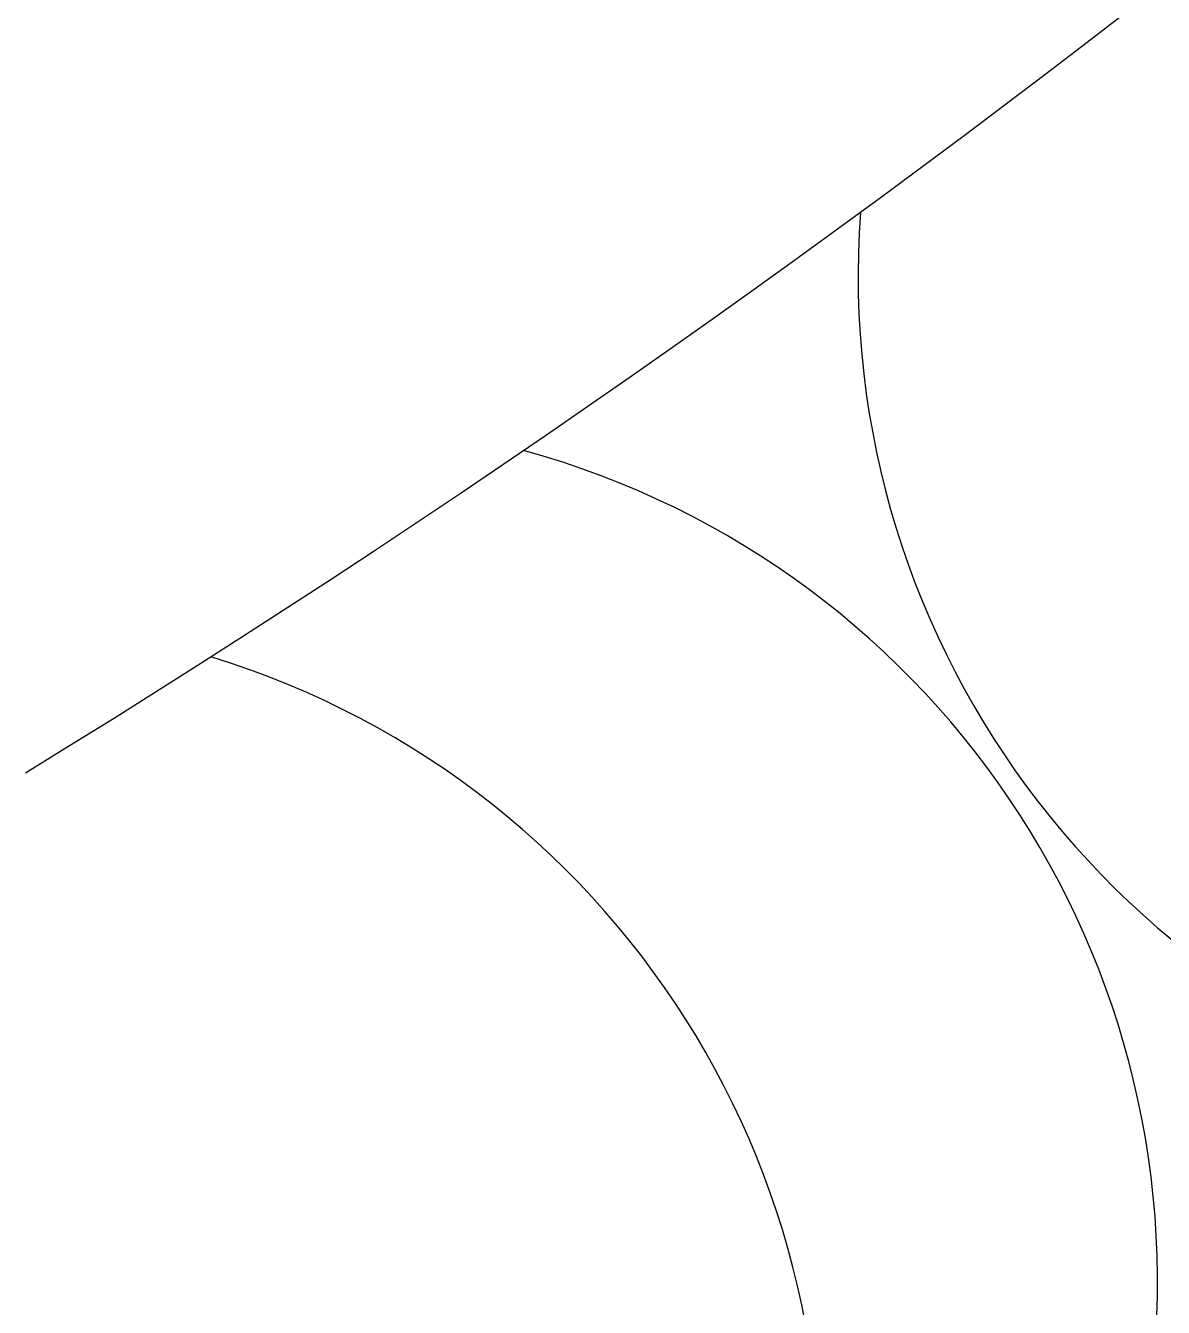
# Model space of a CAD drawing. Header units: millimetres. Extents: x 2 to 1187, y 2 to 839.
# Drawn here: x 653.92 to 657.878, y 451.941 to 456.399 of the extents above; entities that cross this region are included whole.
import ezdxf

# ---------------------------------------------------------------- set-up
doc = ezdxf.new("R2010")
doc.units = ezdxf.units.MM

msp = doc.modelspace()

# ---------------------------------------------------------------- linework, layer by layer
at = {"color": 7, "linetype": 'Continuous', "lineweight": 25}
for centre, radius, start, end in [((631.4203, 490.4435), 43.0001, 301.55095, 332.05621), ((631.4203, 490.4436), 47.0002, 300.12313, 324.45883), ((631.4203, 490.4436), 48.0002, 300.05955, 322.82048), ((631.4205, 490.4434), 49.9999, 298.7229, 319.89603), ((659.8162, 455.5338), 3, 175.8753, 259.5271), ((654.8572, 452.0283), 3, 350.985, 74.6375), ((653.6829, 451.3361), 3, 349.2493, 72.9016)]:
    msp.add_arc(centre, radius, start, end, dxfattribs=at)

doc.saveas('drawing.dxf')
